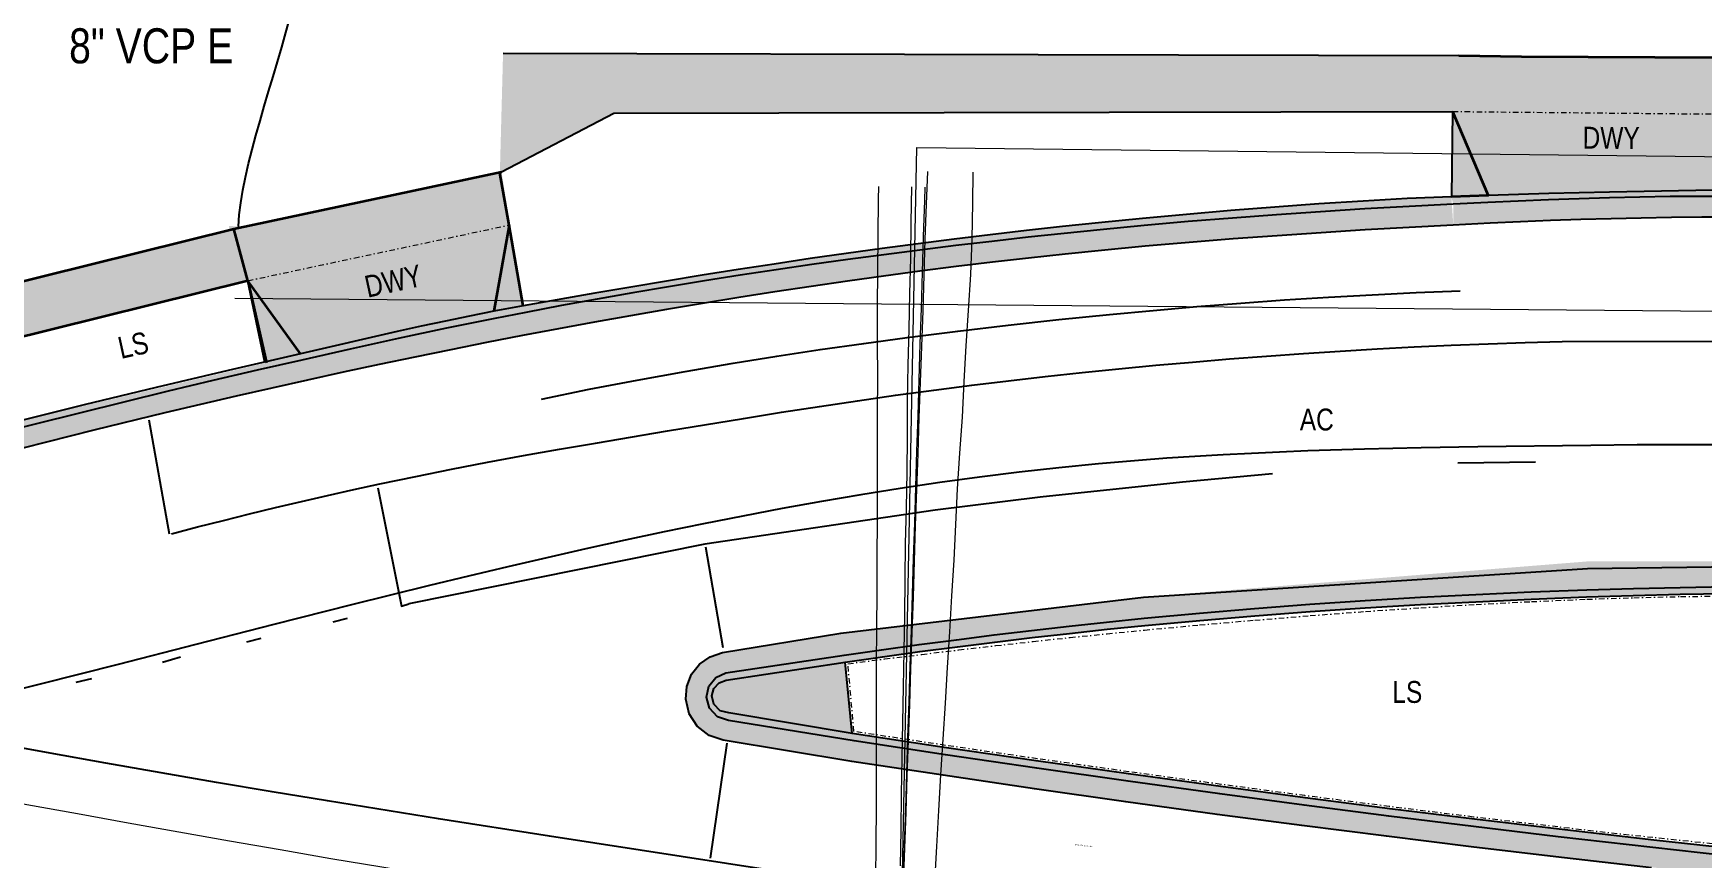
# Model space of a CAD drawing. Header units: feet. Extents: x 0 to 6437249, y 0 to 1884635.
# Drawn here: x 6435697.1 to 6435849.4, y 1883984.3 to 1884059.7 of the extents above; entities that cross this region are included whole.
import ezdxf
from ezdxf import colors
from ezdxf.entities.mleader import LeaderData, LeaderLine
from ezdxf.lldxf.tags import DXFTag
from ezdxf.math import Vec2, Vec3

# ---------------------------------------------------------------- set-up
doc = ezdxf.new("R2010")
doc.units = ezdxf.units.FT
doc.header["$MEASUREMENT"] = 0
doc.linetypes.add('DASHDOT', pattern=[1, 0.5, -0.25, 0, -0.25])
for name, color, linetype, lineweight in [('V-DETL-PATT-CONC-', 77, 'Continuous', 13), ('VF-ELEC-OVHD-LINE-', 10, 'OVERHEADELECTRIC', 15), ('VF-ELEC-OVHD-LINE-3D', 10, 'OVERHEADELECTRIC', 15), ('VF-GUY-WIRE-3D', 10, 'OVERHEADELECTRIC', 15), ('VF-GUY-WIRE-OVHD-LINE-3D', 2, 'OVERHEADELECTRIC', 15), ('VF-ROAD-CRWN-LINE-', 21, 'Continuous', 25), ('VF-ROAD-DRIV-LINE-', 52, 'Continuous', 35), ('VF-ROAD-STRP-WHIT-LINE-', 171, 'Continuous', 25), ('VF-SSWR-GEOP-LINE-QLB-', 90, 'SEWER', 15), ('VF-SSWR-TEXT-', 91, 'Continuous', 25), ('VF-STRM-GEOP-LINE-QLB-', 210, 'STORMDRAIN', 15), ('VF-TOPO-BRKL-LINE-', 31, 'DASHDOT', 13), ('VF-TOPO-CONC-EDGE-LINE-', 81, 'Continuous', 25), ('VF-TOPO-CONC-GTFL-LINE-', 81, 'Continuous', 25), ('VF-TOPO-CONC-LIPG-LINE-', 81, 'Continuous', 25), ('VF-TOPO-CONC-SWLK-LINE-', 81, 'Continuous', 25), ('VF-TOPO-CONC-TBCB-LINE-', 81, 'Continuous', 25), ('VF-TOPO-CONC-TBWK-LINE-', 82, 'Continuous', 35), ('VF-TOPO-TEXT-', 1, 'Continuous', 25)]:
    doc.layers.add(name, color=color, linetype=linetype, lineweight=lineweight)
doc.styles.add('NCS1-Anno', font='arial.ttf', dxfattribs={"width": 0.8, "height": 0.1})
doc.styles.get("Standard").update_dxf_attribs({"font": 'arial.ttf'})
tags = doc.linetypes.add('OVERHEADELECTRIC', pattern='A,1,-0.03,["OE",Standard,S=0.08,R=0,X=0,Y=-0.04],-0.16,1', length=2.19).pattern_tags.tags
tags[6] = DXFTag(74, 10)
tags = doc.linetypes.add('SEWER', pattern='A,1,-0.03,["SS",Standard,S=0.08,R=0,X=0,Y=-0.04],-0.16,1', length=2.19).pattern_tags.tags
tags[6] = DXFTag(74, 10)
tags = doc.linetypes.add('STORMDRAIN', pattern='A,1,-0.03,["SD",Standard,S=0.08,R=0,X=0,Y=-0.04],-0.16,1', length=2.19).pattern_tags.tags
tags[6] = DXFTag(74, 10)
pattern_1 = [(50, (0, 0), (3.586300913, -0.3137606749), [0.375, -4.125]), (355, (0, 0), (-0.693756668, 3.7609606685), [0.3, -3.3]), (100.45144446, (0.299, -0.026), (2.8925442336, 3.4471999548), [0.31870096, -3.50571056]), (46.1842, (0, 1), (5.3362066534, -0.827596404), [0.5625, -6.1875]), (96.63563549, (0.4447, 0.931), (4.6733097284, 4.870593004), [0.47805171, -5.2585688]), (351.18416399, (0, 1), (4.6733097253, 4.8705930013), [0.45, -4.950000005]), (21, (0.5, 0.75), (2.9845352606, -2.0130944533), [0.375, -4.125]), (326, (0.5, 0.75), (1.2165766596, 3.6257502252), [0.3, -3.3]), (71.45144474, (0.7487, 0.5822), (4.2011118836, 1.612655764), [0.31870095, -3.50571056]), (37.5, (0, 0), (0.06079927659, 1.66446926916), [0, -3.26, 0, -3.35, 0, -3.3125]), (7.5, (0, 0), (1.3153476872, 1.9720585594), [0, -1.91, 0, -3.185, 0, -1.2625]), (327.5, (-1.115, 0), (2.66911218086, -0.11277435867), [0, -1.25, 0, -3.9, 0, -5.175]), (317.5, (-1.615, 0), (2.9159308467, 0.5005249117), [0, -1.625, 0, -2.59, 0, -3.675])]

# ---------------------------------------------------------------- blocks, each defined once
blk = doc.blocks.new('109-110-Chandler-Ethel TBW line')
at = {"layer": 'VF-TOPO-CONC-TBWK-LINE-'}
blk.add_line((6435693.14, 1884036.32), (6435715.34, 1884041.85), dxfattribs=at)
blk.add_lwpolyline([(6435716.64, 1884037.11), (6435715.34, 1884041.85), (6435739.79, 1884047.04)], dxfattribs=at)

msp = doc.modelspace()

# ---------------------------------------------------------------- hatches: boundary and pattern name
at = {"layer": 'V-DETL-PATT-CONC-'}
h = msp.add_hatch(dxfattribs=at)
h.set_pattern_fill('AR-CONC', color=256, scale=0.5)
h.set_pattern_definition(pattern_1)
edge = h.paths.add_edge_path()
edge.add_line((6436023.47, 1884042.73), (6436023.55, 1884044.73))
edge.add_line((6436023.55, 1884044.73), (6436023.59, 1884045.38))
edge.add_line((6436023.59, 1884045.38), (6435975.93, 1884045.17))
edge.add_line((6435975.93, 1884045.17), (6435975.3, 1884045.37))
edge.add_line((6435975.3, 1884045.37), (6435974.78, 1884045.8))
edge.add_line((6435974.78, 1884045.8), (6435974.47, 1884046.4))
edge.add_line((6435974.47, 1884046.4), (6435974.41, 1884047.08))
edge.add_line((6435974.41, 1884047.08), (6435974.41, 1884048.51))
edge.add_line((6435974.41, 1884048.51), (6435974.72, 1884052.37))
edge.add_line((6435974.72, 1884052.37), (6436019.46, 1884052.37))
edge.add_line((6436019.46, 1884052.37), (6436019.3, 1884057.26))
edge.add_line((6436019.3, 1884057.26), (6435883.99, 1884057.55))
edge.add_line((6435883.99, 1884057.55), (6435788.78, 1884057.73))
edge.add_line((6435788.78, 1884057.73), (6435739.93, 1884057.85))
edge.add_line((6435739.93, 1884057.85), (6435739.64, 1884046.96))
edge.add_line((6435739.64, 1884046.96), (6435750.03, 1884052.42))
edge.add_line((6435750.03, 1884052.42), (6435826.61, 1884052.42))
edge.add_line((6435826.61, 1884052.42), (6435855.49, 1884052.28))
edge.add_line((6435855.49, 1884052.28), (6435957.6, 1884052.28))
edge.add_line((6435957.6, 1884052.28), (6435957.63, 1884045.32))
edge.add_line((6435957.63, 1884045.32), (6435957.63, 1884044.76))
edge.add_line((6435957.63, 1884044.76), (6435957.6, 1884042.76))
edge.add_line((6435957.6, 1884042.76), (6436023.48, 1884042.76))
h = msp.add_hatch(dxfattribs=at)
h.set_pattern_fill('AR-CONC', color=256, scale=0.5)
h.set_pattern_definition(pattern_1)
edge = h.paths.add_edge_path()
edge.add_line((6435957.6, 1884042.76), (6435912.31, 1884042.76))
edge.add_line((6435912.31, 1884042.76), (6435855.28, 1884042.91))
edge.add_line((6435855.28, 1884042.91), (6435849.56, 1884042.91))
edge.add_line((6435849.56, 1884042.91), (6435841.08, 1884042.77))
edge.add_line((6435841.08, 1884042.77), (6435832.8, 1884042.48))
edge.add_line((6435832.8, 1884042.48), (6435826.67, 1884042.19))
edge.add_line((6435826.67, 1884042.19), (6435826.66, 1884044.1))
edge.add_line((6435826.66, 1884044.1), (6435826.5, 1884044.78))
edge.add_line((6435826.5, 1884044.78), (6435826.61, 1884052.42))
edge.add_line((6435826.61, 1884052.42), (6435840.87, 1884052.42))
edge.add_line((6435840.87, 1884052.42), (6435855.49, 1884052.28))
edge.add_line((6435855.49, 1884052.28), (6435855.31, 1884045.47))
edge.add_line((6435855.31, 1884045.47), (6435871.71, 1884045.47))
edge.add_line((6435871.71, 1884045.47), (6435890.43, 1884045.47))
edge.add_line((6435890.43, 1884045.47), (6435909.14, 1884045.44))
edge.add_line((6435909.14, 1884045.44), (6435929.81, 1884045.38))
edge.add_line((6435929.81, 1884045.38), (6435957.63, 1884045.32))
edge.add_line((6435957.63, 1884045.32), (6435957.63, 1884042.76))
h = msp.add_hatch(dxfattribs=at)
h.set_pattern_fill('AR-CONC', color=256, scale=0.5)
h.set_pattern_definition(pattern_1)
h.paths.add_polyline_path([(6435826.67, 1884042.19), (6435822.65, 1884041.97), (6435814.61, 1884041.49), (6435802.57, 1884040.6), (6435794.55, 1884039.87), (6435791.23, 1884039.53), (6435777.97, 1884037.97), (6435768.05, 1884036.59), (6435754.86, 1884034.48), (6435744.99, 1884032.71), (6435728.61, 1884029.44), (6435712.3, 1884025.8), (6435689.62, 1884020.15), (6435671.8, 1884015.44), (6435668.87, 1884014.78), (6435665.9, 1884014.32), (6435664.41, 1884014.2), (6435660.76, 1884014.19), (6435658.34, 1884014.36), (6435654.73, 1884014.89), (6435625.82, 1884021.61), (6435626.39, 1884023.92), (6435628.44, 1884032.29), (6435629.1, 1884035.32), (6435651.27, 1884030.31), (6435654.36, 1884029.58), (6435658.31, 1884029.07), (6435662.29, 1884028.99), (6435664.43, 1884029.15), (6435667.19, 1884029.62), (6435670.47, 1884030.44), (6435693.14, 1884036.32), (6435715.34, 1884041.85), (6435716.64, 1884037.11), (6435694.34, 1884031.55), (6435693.15, 1884031.22), (6435695.12, 1884024.13), (6435718.34, 1884029.62), (6435716.64, 1884037.11), (6435715.34, 1884041.85), (6435739.79, 1884047.04), (6435741.77, 1884034.8), (6435751.58, 1884036.52), (6435758.12, 1884037.61), (6435764.68, 1884038.63), (6435774.53, 1884040.04), (6435781.11, 1884040.9), (6435787.7, 1884041.69), (6435794.3, 1884042.39), (6435802.33, 1884043.16), (6435810.38, 1884043.83), (6435814.41, 1884044.12), (6435822.47, 1884044.6), (6435826.5, 1884044.78)])
h = msp.add_hatch(dxfattribs=at)
h.set_pattern_fill('AR-CONC', color=256, scale=0.5)
h.set_pattern_definition(pattern_1)
h.paths.add_polyline_path([(6436027.12, 1884009.64), (6435990.02, 1884010.59), (6435946.71, 1884011.23), (6435908.76, 1884011.47), (6435838.91, 1884011.47), (6435798.38, 1884008.22), (6435770.77, 1884004.91), (6435759.95, 1884003.14), (6435758.83, 1884002.76), (6435757.87, 1884002.09), (6435757.14, 1884001.16), (6435756.71, 1884000.06), (6435756.61, 1883998.89), (6435756.93, 1883997.56), (6435757.66, 1883996.42), (6435758.73, 1883995.58), (6435760.03, 1883995.14), (6435780.1, 1883991.94), (6435796.78, 1883989.52), (6435805.13, 1883988.37), (6435828.3, 1883985.42), (6435853.51, 1883982.54), (6435871, 1883980.74), (6435895.68, 1883978.46), (6435903.91, 1883977.77), (6435924.61, 1883976.28), (6435936.62, 1883975.05), (6435948.68, 1883974.26), (6435960.75, 1883973.9), (6435970.62, 1883973.93), (6435971.18, 1883976.92), (6435960.97, 1883976.52), (6435904.23, 1883980.27), (6435887.6, 1883981.7), (6435870.98, 1883983.27), (6435853.65, 1883985.06), (6435836.33, 1883987.01), (6435828.6, 1883987.93), (6435820.87, 1883988.89), (6435813.15, 1883989.88), (6435797.02, 1883992.06), (6435788.61, 1883993.26), (6435780.2, 1883994.49), (6435771.8, 1883995.77), (6435771.17, 1884002.28), (6435781.4, 1884003.68), (6435791.65, 1884004.9), (6435803.53, 1884006.09), (6435818.64, 1884007.23), (6435833.78, 1884008.03), (6435843.1, 1884008.37), (6435855.91, 1884008.61), (6435881.92, 1884008.82), (6435908.66, 1884008.9), (6435940.39, 1884008.74), (6435950.97, 1884008.63), (6435989.76, 1884008.06), (6436026.92, 1884006.98), (6436027.01, 1884007.6)])

# ---------------------------------------------------------------- linework, layer by layer
at = {"layer": 'VF-ELEC-OVHD-LINE-', "ltscale": 0.6, "flags": 128}
for points in [[(6435775.45, 1883935.18), (6435777.71, 1884049.26)], [(6435777.7, 1884049.26), (6436030.65, 1884046.39)], [(6435774.99, 1883935.71), (6435774.99, 1883936.24), (6435775.02, 1883939.49), (6435775.1, 1883942.68), (6435775.23, 1883945.96), (6435775.37, 1883949.23), (6435775.52, 1883952.51), (6435775.62, 1883955.79), (6435775.71, 1883959.07), (6435775.82, 1883962.34), (6435775.96, 1883965.62), (6435776.08, 1883968.9), (6435776.18, 1883972.18), (6435776.29, 1883975.46), (6435776.39, 1883978.74), (6435776.49, 1883982.02), (6435776.61, 1883985.29), (6435776.72, 1883988.57), (6435776.82, 1883991.85), (6435776.95, 1883995.12), (6435777.05, 1883998.4), (6435777.16, 1884001.67), (6435777.28, 1884004.95), (6435777.39, 1884008.22), (6435777.49, 1884011.49), (6435777.58, 1884014.76), (6435777.7, 1884018.03), (6435777.81, 1884021.3), (6435777.91, 1884024.57), (6435778.05, 1884027.83), (6435778.17, 1884031.09), (6435778.27, 1884034.36), (6435778.36, 1884037.61), (6435778.46, 1884040.87), (6435778.59, 1884044.1), (6435778.7, 1884047.08)]]:
    msp.add_lwpolyline(points, dxfattribs=at)
at = {"layer": 'VF-ELEC-OVHD-LINE-3D'}
for points in [[(6435779.33, 1883982.18, 706.34), (6435779.52, 1883985.45, 706.53), (6435779.72, 1883988.72, 706.73), (6435779.9, 1883991.99, 706.93), (6435780.12, 1883995.25, 707.14), (6435780.31, 1883998.52, 707.35), (6435780.5, 1884001.79, 707.57), (6435780.72, 1884005.05, 707.82), (6435780.91, 1884008.32, 708.08), (6435781.1, 1884011.58, 708.36), (6435781.26, 1884014.85, 708.63), (6435781.42, 1884018.11, 708.92), (6435781.62, 1884021.37, 709.22), (6435781.86, 1884024.63, 709.54), (6435782.03, 1884027.89, 709.85), (6435782.2, 1884031.15, 710.19), (6435782.43, 1884034.4, 710.53), (6435782.62, 1884037.66, 710.88), (6435782.75, 1884040.93, 711.17), (6435782.8, 1884044.18, 711.59), (6435782.85, 1884047.01, 711.97)], [(6435773.97, 1883982.45, 705.95), (6435773.98, 1883985.73, 706.12), (6435774.01, 1883989, 706.3), (6435774.03, 1883992.28, 706.48), (6435774.01, 1883995.55, 706.68), (6435774.01, 1883998.83, 706.89), (6435774.03, 1884002.1, 707.12), (6435774.04, 1884005.37, 707.34), (6435774.07, 1884008.64, 707.6), (6435774.07, 1884011.91, 707.9), (6435774.11, 1884015.18, 708.16), (6435774.1, 1884018.44, 708.51), (6435774.1, 1884021.71, 708.82), (6435774.12, 1884024.97, 709.17), (6435774.13, 1884028.24, 709.49), (6435774.12, 1884031.5, 709.86), (6435774.11, 1884034.76, 710.24), (6435774.13, 1884038.01, 710.63), (6435774.16, 1884041.27, 711.04), (6435774.2, 1884044.51, 711.55), (6435774.22, 1884045.71, 711.74)], [(6435776.2, 1883983.66, 705.75), (6435776.26, 1883986.93, 705.94), (6435776.3, 1883990.21, 706.11), (6435776.37, 1883993.49, 706.29), (6435776.41, 1883996.76, 706.52), (6435776.48, 1884000.03, 706.73), (6435776.55, 1884003.3, 707.02), (6435776.6, 1884006.56, 707.33), (6435776.65, 1884009.83, 707.61), (6435776.67, 1884013.1, 707.91), (6435776.76, 1884016.37, 708.2), (6435776.81, 1884019.63, 708.53), (6435776.85, 1884022.89, 708.87), (6435776.86, 1884026.15, 709.23), (6435776.92, 1884029.41, 709.6), (6435777, 1884032.67, 709.99), (6435777.07, 1884035.93, 710.4), (6435777.14, 1884039.18, 710.79), (6435777.18, 1884042.43, 711.28), (6435777.24, 1884045.67, 711.73)]]:
    msp.add_polyline3d(points, dxfattribs=at)
at = {"layer": 'VF-GUY-WIRE-3D'}
msp.add_polyline3d([(6435776.49, 1883982.02, 709.12), (6435776.61, 1883985.29, 709.21), (6435776.72, 1883988.57, 709.31), (6435776.82, 1883991.85, 709.42), (6435776.95, 1883995.12, 709.53), (6435777.05, 1883998.4, 709.68), (6435777.16, 1884001.67, 709.87), (6435777.28, 1884004.95, 710.04), (6435777.39, 1884008.22, 710.25), (6435777.49, 1884011.49, 710.48), (6435777.58, 1884014.76, 710.7), (6435777.7, 1884018.03, 710.96), (6435777.81, 1884021.3, 711.23), (6435777.91, 1884024.57, 711.51), (6435778.05, 1884027.83, 711.81), (6435778.17, 1884031.09, 712.13), (6435778.27, 1884034.36, 712.47), (6435778.36, 1884037.61, 712.85), (6435778.46, 1884040.87, 713.21), (6435778.59, 1884044.1, 713.77), (6435778.7, 1884047.08, 714.28)], dxfattribs=at)
at = {"layer": 'VF-GUY-WIRE-OVHD-LINE-3D'}
msp.add_polyline3d([(6435776.48, 1883982.34, 699.4), (6435776.59, 1883985.6, 699.08), (6435776.7, 1883988.87, 698.79), (6435776.8, 1883992.13, 698.49), (6435776.89, 1883995.4, 698.19), (6435777, 1883998.67, 697.89), (6435777.1, 1884001.93, 697.6), (6435777.2, 1884005.2, 697.33), (6435777.3, 1884008.47, 697.04), (6435777.4, 1884011.73, 696.74), (6435777.52, 1884015, 696.45), (6435777.62, 1884018.27, 696.17), (6435777.71, 1884021.53, 695.89), (6435777.81, 1884024.8, 695.62), (6435777.92, 1884028.07, 695.34), (6435778.02, 1884031.34, 695.08), (6435778.12, 1884034.61, 694.83), (6435778.23, 1884037.88, 694.59), (6435778.32, 1884041.15, 694.33), (6435778.42, 1884044.42, 694.22), (6435778.45, 1884045.64, 694.18)], dxfattribs=at)
at = {"layer": 'VF-ROAD-CRWN-LINE-'}
for points in [[(6435851.96, 1884022.12), (6435847.71, 1884022.13), (6435843.47, 1884022.11), (6435839.23, 1884022.07), (6435828.9, 1884021.93), (6435823.73, 1884021.84), (6435818.57, 1884021.72), (6435813.4, 1884021.56), (6435810.82, 1884021.46), (6435808.24, 1884021.34), (6435805.67, 1884021.21), (6435803.09, 1884021.06), (6435800.51, 1884020.89), (6435797.94, 1884020.7), (6435794.3, 1884020.39), (6435790.66, 1884020.03), (6435787.04, 1884019.62), (6435783.42, 1884019.17), (6435779.8, 1884018.67), (6435776.19, 1884018.13), (6435772.59, 1884017.55), (6435768.99, 1884016.94), (6435765.4, 1884016.29), (6435761.81, 1884015.61), (6435758.23, 1884014.9), (6435754.64, 1884014.16), (6435751.07, 1884013.4), (6435747.49, 1884012.61), (6435743.92, 1884011.8), (6435740.36, 1884010.97), (6435736.79, 1884010.12), (6435733.23, 1884009.26), (6435726.11, 1884007.5), (6435719, 1884005.7), (6435711.9, 1884003.88), (6435704.79, 1884002.07), (6435697.69, 1884000.27), (6435690.58, 1883998.51)], [(6435852.31, 1883971.66), (6435843.47, 1883972.6), (6435839.05, 1883973.09), (6435834.64, 1883973.6), (6435826.91, 1883974.52), (6435819.18, 1883975.47), (6435811.46, 1883976.46), (6435803.74, 1883977.49), (6435798.82, 1883978.16), (6435793.91, 1883978.85), (6435789, 1883979.56), (6435784.09, 1883980.28), (6435774.28, 1883981.75), (6435764.48, 1883983.25), (6435744.18, 1883986.38), (6435734.04, 1883987.97), (6435723.9, 1883989.61), (6435718.84, 1883990.44), (6435713.77, 1883991.29), (6435708.71, 1883992.16), (6435703.66, 1883993.05), (6435698.6, 1883993.95), (6435693.56, 1883994.88)]]:
    msp.add_lwpolyline(points, dxfattribs=at)
at = {"layer": 'VF-ROAD-DRIV-LINE-'}
for p, q in [((6435829.86, 1884044.9), (6435826.5, 1884044.78)), ((6435721.43, 1884030.44), (6435716.64, 1884037.11)), ((6435716.64, 1884037.11), (6435718.34, 1884029.62)), ((6435721.43, 1884030.44), (6435716.64, 1884037.11)), ((6435716.64, 1884037.11), (6435718.17, 1884029.69)), ((6435721.43, 1884030.44), (6435716.64, 1884037.11)), ((6435716.64, 1884037.11), (6435718.17, 1884029.69))]:
    msp.add_line(p, q, dxfattribs=at)
for points in [[(6435826.61, 1884052.56), (6435829.86, 1884044.9), (6435826.5, 1884044.78)], [(6435740.49, 1884042.19), (6435739.64, 1884046.96)], [(6435741.77, 1884034.8), (6435740.49, 1884042.19), (6435739.1, 1884034.31)]]:
    msp.add_lwpolyline(points, dxfattribs=at)
at = {"layer": 'VF-ROAD-STRP-WHIT-LINE-'}
for p, q in [((6435707.59, 1884024.4), (6435709.45, 1884014)), ((6435834.18, 1884020.55), (6435827.08, 1884020.45)), ((6435758.42, 1884012.81), (6435759.98, 1884003.62)), ((6435724.41, 1884005.96), (6435725.72, 1884006.3)), ((6435716.55, 1884004.13), (6435717.86, 1884004.45)), ((6435708.85, 1884002.26), (6435710.49, 1884002.76)), ((6435700.95, 1884000.44), (6435702.38, 1884000.79)), ((6435760.35, 1883994.88), (6435758.85, 1883984.38))]:
    msp.add_line(p, q, dxfattribs=at)
for points in [[(6435743.43, 1884026.3), (6435747.8, 1884027.19), (6435752.17, 1884028.03), (6435756.55, 1884028.83), (6435760.94, 1884029.58), (6435764.91, 1884030.21), (6435768.88, 1884030.81), (6435772.85, 1884031.37), (6435776.83, 1884031.91), (6435781.44, 1884032.49), (6435786.05, 1884033.05), (6435790.67, 1884033.56), (6435795.29, 1884034.03), (6435799.28, 1884034.4), (6435803.27, 1884034.75), (6435807.27, 1884035.06), (6435811.27, 1884035.35), (6435815.28, 1884035.6), (6435819.28, 1884035.83), (6435823.29, 1884036.02), (6435827.3, 1884036.19)], [(6435709.67, 1884014), (6435712.04, 1884014.62), (6435714.41, 1884015.22), (6435716.78, 1884015.81), (6435719.16, 1884016.38), (6435721.54, 1884016.95), (6435723.92, 1884017.5), (6435726.31, 1884018.03), (6435728.69, 1884018.56), (6435731.96, 1884019.24), (6435735.23, 1884019.9), (6435738.51, 1884020.52), (6435741.79, 1884021.13), (6435745.07, 1884021.71), (6435748.36, 1884022.28), (6435754.94, 1884023.39), (6435761.87, 1884024.53), (6435765.34, 1884025.09), (6435768.81, 1884025.63), (6435772.28, 1884026.14), (6435775.76, 1884026.64), (6435779.24, 1884027.12), (6435782.73, 1884027.56), (6435786.08, 1884027.97), (6435789.43, 1884028.35), (6435792.79, 1884028.72), (6435796.15, 1884029.06), (6435799.52, 1884029.38), (6435802.88, 1884029.68), (6435806.25, 1884029.96), (6435809.62, 1884030.22), (6435812.99, 1884030.46), (6435816.36, 1884030.68), (6435819.73, 1884030.88), (6435823.11, 1884031.06), (6435826.48, 1884031.21), (6435829.85, 1884031.35), (6435833.23, 1884031.46), (6435836.61, 1884031.55), (6435983.32, 1884031.79)], [(6435810.17, 1884019.48), (6435801.94, 1884018.72), (6435788.96, 1884017.34), (6435779.37, 1884016.14), (6435758.36, 1884013.04), (6435731.33, 1884007.61)], [(6435728.51, 1884018.19), (6435730.67, 1884007.38), (6435731.33, 1884007.61)]]:
    msp.add_lwpolyline(points, dxfattribs=at)
at = {"layer": 'VF-SSWR-GEOP-LINE-QLB-', "ltscale": 0.6, "elevation": 670.11, "flags": 128}
msp.add_lwpolyline([(6436080.13, 1884032.3), (6435715.44, 1884035.48)], dxfattribs=at)
at = {"layer": 'VF-STRM-GEOP-LINE-QLB-', "ltscale": 0.6, "elevation": 671.78, "flags": 128}
msp.add_lwpolyline([(6435948.21, 1883957.66, -0.033919), (6435650.29, 1883998.26)], format="xyb", dxfattribs=at)
at = {"layer": 'VF-TOPO-BRKL-LINE-'}
for p, q in [((6435826.61, 1884052.56), (6435826.5, 1884044.78)), ((6435716.64, 1884037.11), (6435740.49, 1884042.19))]:
    msp.add_line(p, q, dxfattribs=at)
for points in [[(6435739.64, 1884046.96), (6435739.79, 1884047.04), (6435750.03, 1884052.42), (6435795.27, 1884052.49), (6435826.61, 1884052.56), (6435855.49, 1884052.28)], [(6435853.6, 1883985.33), (6435844.9, 1883986.25), (6435840.55, 1883986.72), (6435836.21, 1883987.22), (6435828.51, 1883988.13), (6435820.82, 1883989.09), (6435813.13, 1883990.08), (6435805.45, 1883991.11), (6435797.07, 1883992.26), (6435788.69, 1883993.45), (6435780.32, 1883994.67), (6435771.96, 1883995.94), (6435771.41, 1884002.13), (6435774.78, 1884002.56), (6435778.16, 1884002.98), (6435781.54, 1884003.39), (6435784.92, 1884003.78), (6435788.31, 1884004.16), (6435791.69, 1884004.52), (6435795.08, 1884004.87), (6435798.47, 1884005.2), (6435803.51, 1884005.67), (6435808.55, 1884006.11), (6435813.6, 1884006.52), (6435818.65, 1884006.9), (6435823.7, 1884007.24), (6435828.76, 1884007.54), (6435833.81, 1884007.8), (6435838.87, 1884008.02), (6435843.14, 1884008.16), (6435847.41, 1884008.26), (6435851.68, 1884008.32)]]:
    msp.add_lwpolyline(points, dxfattribs=at)
at = {"layer": 'VF-TOPO-CONC-EDGE-LINE-'}
for p, q in [((6435826.61, 1884052.56), (6435826.5, 1884044.78)), ((6435771.8, 1883995.77), (6435771.17, 1884002.28))]:
    msp.add_line(p, q, dxfattribs=at)
msp.add_lwpolyline([(6435739.64, 1884046.96), (6435739.79, 1884047.04), (6435750.03, 1884052.42), (6435795.27, 1884052.49), (6435826.61, 1884052.56)], dxfattribs=at)
at = {"layer": 'VF-TOPO-CONC-GTFL-LINE-'}
for points in [[(6435852.02, 1884044.79), (6435849.25, 1884044.81), (6435846.47, 1884044.79), (6435843.7, 1884044.75), (6435840.92, 1884044.68), (6435838.15, 1884044.59), (6435835.37, 1884044.49), (6435829.83, 1884044.25), (6435826.66, 1884044.1), (6435822.63, 1884043.89), (6435818.59, 1884043.66), (6435814.56, 1884043.41), (6435810.53, 1884043.13), (6435806.51, 1884042.83), (6435802.48, 1884042.5), (6435798.46, 1884042.15), (6435794.44, 1884041.76), (6435791.14, 1884041.42), (6435787.85, 1884041.07), (6435784.56, 1884040.7), (6435781.27, 1884040.31), (6435777.98, 1884039.91), (6435774.7, 1884039.48), (6435771.41, 1884039.04), (6435768.13, 1884038.58), (6435764.86, 1884038.1), (6435761.58, 1884037.6), (6435758.31, 1884037.09), (6435755.04, 1884036.55), (6435751.78, 1884036), (6435748.51, 1884035.42), (6435745.26, 1884034.83), (6435742, 1884034.21), (6435739.18, 1884033.66), (6435734.77, 1884032.76), (6435730.36, 1884031.82), (6435725.96, 1884030.85), (6435721.56, 1884029.86), (6435717.49, 1884028.93), (6435713.43, 1884027.98), (6435709.37, 1884027.01), (6435705.31, 1884026.02), (6435697.21, 1884024.01), (6435689.11, 1884021.97)], [(6435853.54, 1883984.38), (6435844.89, 1883985.33), (6435836.25, 1883986.32), (6435828.52, 1883987.25), (6435820.79, 1883988.21), (6435813.07, 1883989.21), (6435805.35, 1883990.24), (6435797, 1883991.39), (6435788.65, 1883992.58), (6435780.31, 1883993.82), (6435771.98, 1883995.09), (6435760.5, 1883996.95), (6435759.5, 1883997.29), (6435758.78, 1883998.06), (6435758.49, 1883999.07), (6435758.7, 1884000.07), (6435759.34, 1884000.87), (6435760.28, 1884001.3), (6435771.08, 1884002.91), (6435774.49, 1884003.4), (6435777.91, 1884003.87), (6435781.32, 1884004.32), (6435784.75, 1884004.76), (6435788.17, 1884005.17), (6435791.6, 1884005.56), (6435795.03, 1884005.93), (6435798.46, 1884006.28), (6435803.49, 1884006.75), (6435808.54, 1884007.18), (6435813.58, 1884007.56), (6435818.63, 1884007.9), (6435823.68, 1884008.2), (6435828.74, 1884008.46), (6435833.79, 1884008.68), (6435838.85, 1884008.88), (6435843.12, 1884009.01), (6435847.39, 1884009.1), (6435851.66, 1884009.17)]]:
    msp.add_lwpolyline(points, dxfattribs=at)
at = {"layer": 'VF-TOPO-CONC-LIPG-LINE-'}
for points in [[(6435852.11, 1884042.92), (6435849.35, 1884042.91), (6435846.59, 1884042.88), (6435843.83, 1884042.83), (6435841.08, 1884042.77), (6435838.32, 1884042.69), (6435835.56, 1884042.59), (6435832.8, 1884042.48), (6435830.05, 1884042.36), (6435826.67, 1884042.19), (6435822.65, 1884041.97), (6435818.63, 1884041.74), (6435814.61, 1884041.49), (6435810.59, 1884041.22), (6435806.58, 1884040.92), (6435802.57, 1884040.6), (6435798.55, 1884040.25), (6435794.55, 1884039.87), (6435791.23, 1884039.53), (6435787.91, 1884039.17), (6435784.6, 1884038.79), (6435781.28, 1884038.39), (6435777.97, 1884037.97), (6435774.66, 1884037.53), (6435771.36, 1884037.07), (6435768.05, 1884036.59), (6435764.75, 1884036.09), (6435761.45, 1884035.57), (6435758.15, 1884035.03), (6435754.86, 1884034.48), (6435751.57, 1884033.91), (6435748.28, 1884033.32), (6435744.99, 1884032.71), (6435741.71, 1884032.09), (6435738.43, 1884031.45), (6435735.15, 1884030.8), (6435731.88, 1884030.13), (6435728.61, 1884029.44), (6435725.34, 1884028.74), (6435722.08, 1884028.03), (6435718.81, 1884027.3), (6435715.56, 1884026.55), (6435712.3, 1884025.8), (6435709.05, 1884025.03), (6435702.56, 1884023.45), (6435696.08, 1884021.82)], [(6435844.77, 1883983.5), (6435836.03, 1883984.5), (6435828.3, 1883985.42), (6435820.57, 1883986.37), (6435812.85, 1883987.35), (6435805.13, 1883988.37), (6435796.78, 1883989.52), (6435788.43, 1883990.7), (6435780.1, 1883991.94), (6435771.77, 1883993.21), (6435760.03, 1883995.14), (6435758.73, 1883995.58), (6435757.66, 1883996.42), (6435756.93, 1883997.56), (6435756.61, 1883998.89), (6435756.71, 1884000.06), (6435757.14, 1884001.16), (6435757.87, 1884002.09), (6435758.83, 1884002.76), (6435759.95, 1884003.14), (6435770.77, 1884004.91), (6435798.38, 1884008.22), (6435838.91, 1884010.82), (6435872.89, 1884011.27)]]:
    msp.add_lwpolyline(points, dxfattribs=at)
at = {"layer": 'VF-TOPO-CONC-SWLK-LINE-'}
msp.add_lwpolyline([(6435827.17, 1884057.63), (6435788.78, 1884057.73), (6435739.93, 1884057.85)], dxfattribs=at)
at = {"layer": 'VF-TOPO-CONC-TBCB-LINE-'}
for points in [[(6435851.99, 1884045.41), (6435840.92, 1884045.2), (6435835.39, 1884045.07), (6435829.86, 1884044.9), (6435826.5, 1884044.78), (6435822.47, 1884044.6), (6435818.44, 1884044.38), (6435814.41, 1884044.12), (6435810.38, 1884043.83), (6435806.36, 1884043.51), (6435802.33, 1884043.16), (6435798.31, 1884042.79), (6435794.3, 1884042.39), (6435791, 1884042.05), (6435787.7, 1884041.69), (6435784.41, 1884041.3), (6435781.11, 1884040.9), (6435777.82, 1884040.48), (6435774.53, 1884040.04), (6435771.25, 1884039.59), (6435767.96, 1884039.12), (6435764.68, 1884038.63), (6435761.4, 1884038.12), (6435758.12, 1884037.61), (6435754.85, 1884037.07), (6435751.58, 1884036.52), (6435748.31, 1884035.96), (6435741.77, 1884034.8), (6435739.1, 1884034.31), (6435736.88, 1884033.88), (6435734.67, 1884033.42), (6435732.46, 1884032.95), (6435730.25, 1884032.46), (6435721.43, 1884030.44), (6435714.84, 1884028.92), (6435708.26, 1884027.36), (6435701.69, 1884025.76), (6435695.12, 1884024.13)], [(6435853.65, 1883985.06), (6435844.99, 1883986.01), (6435836.33, 1883987.01), (6435828.6, 1883987.93), (6435820.87, 1883988.89), (6435813.15, 1883989.88), (6435805.44, 1883990.91), (6435797.02, 1883992.06), (6435788.61, 1883993.26), (6435780.2, 1883994.49), (6435771.8, 1883995.77), (6435760.53, 1883997.64), (6435759.74, 1883997.84), (6435759.18, 1883998.42), (6435758.99, 1883999.21), (6435759.18, 1883999.88), (6435759.65, 1884000.39), (6435760.31, 1884000.64), (6435771.17, 1884002.28), (6435774.57, 1884002.77), (6435777.98, 1884003.23), (6435781.4, 1884003.68), (6435784.81, 1884004.11), (6435788.23, 1884004.51), (6435791.65, 1884004.9), (6435795.07, 1884005.27), (6435798.5, 1884005.62), (6435803.53, 1884006.09), (6435808.56, 1884006.51), (6435813.6, 1884006.89), (6435818.64, 1884007.23), (6435823.69, 1884007.53), (6435828.73, 1884007.79), (6435833.78, 1884008.03), (6435838.83, 1884008.23), (6435843.1, 1884008.37), (6435847.37, 1884008.48), (6435851.64, 1884008.55)]]:
    msp.add_lwpolyline(points, dxfattribs=at)
at = {"layer": 'VF-TOPO-CONC-TBWK-LINE-'}
msp.add_line((6435716.64, 1884037.11), (6435715.34, 1884041.85), dxfattribs=at)
for points in [[(6436019.3, 1884057.26), (6436006.95, 1884057.32), (6435975.28, 1884057.43), (6435956.89, 1884057.5), (6435937.2, 1884057.48), (6435917.06, 1884057.47), (6435898.4, 1884057.57), (6435883.99, 1884057.55), (6435851.16, 1884057.46), (6435832.9, 1884057.54), (6435827.17, 1884057.63)], [(6435716.64, 1884037.11), (6435694.34, 1884031.55)]]:
    msp.add_lwpolyline(points, dxfattribs=at)

# ---------------------------------------------------------------- block references
at = {"layer": 'VF-STRM-GEOP-LINE-QLB-'}
msp.add_blockref('109-110-Chandler-Ethel TBW line', (0, 0), dxfattribs=at)

# ---------------------------------------------------------------- texts
at = {"layer": 'VF-TOPO-TEXT-', "insert": (6435792.15, 1883985.66), "char_height": 0.1, "width": 27.5386, "attachment_point": 1, "rotation": 353.5696, "style": 'NCS1-Anno'}
msp.add_mtext('ORANGE BUSWAY LINE', dxfattribs=at)

# ---------------------------------------------------------------- leaders
at = {"layer": 'VF-SSWR-TEXT-'}
ml = msp.add_multileader_mtext('Standard', dxfattribs=at)
ml.set_content('SSMH\\PRIM: 670.21\'\\PIE: 663.01\'\\P8" VCP E   ', color=256, style='NCS1-Anno')
ml.set_leader_properties()
ml.build(insert=Vec2(0, 0))
ml.multileader.update_dxf_attribs({"leader_type": 2, "dogleg_length": 0.19, "arrow_head_size": 5.2, "scale": 40})
ctx = ml.context
ctx.base_point, ctx.scale, ctx.char_height, ctx.arrow_head_size, ctx.plane_origin = Vec3(6435693.59, 1884074.53), 40, 3.2, 5.2, Vec3(6435661.09, 1884103.32)
ctx.text_align_type = 2
notes = []
notes.append((ctx, [(1, (1, 1, 0), (6435720.15, 1884074.53), (-1, 0), 2.85, [(0, [(6435715.52, 1884036.87)], 0, [])])]))
ctx.mtext.insert, ctx.mtext.width, ctx.mtext.alignment, ctx.mtext.flow_direction = Vec3(6435715.3, 1884076.16), 30.4541, 3, 5
at = {"layer": 'VF-TOPO-TEXT-'}
ml = msp.add_multileader_mtext('Standard', dxfattribs=at)
ml.set_content('DWY', color=256, style='NCS1-Anno')
ml.set_leader_properties()
ml.build(insert=Vec2(0, 0))
ml.multileader.update_dxf_attribs({"leader_type": 2, "dogleg_length": 0.1, "arrow_head_size": 2, "scale": 20})
ctx = ml.context
ctx.base_point, ctx.scale, ctx.char_height, ctx.arrow_head_size, ctx.landing_gap_size, ctx.plane_origin, ctx.plane_x_axis, ctx.plane_y_axis = Vec3(6435837.67, 1884050.24), 20, 2, 2, 0.8, Vec3(6435732.16, 1883992.78), Vec3(0.999979, -0.006469), Vec3(0.006469, 0.999979)
notes.append((ctx, [(0, (0, 0, 0), (0, 0), (1, 0), 1, [])]))
ctx.mtext.insert, ctx.mtext.text_direction, ctx.mtext.rotation, ctx.mtext.flow_direction = Vec3(6435838.48, 1884051.17), Vec3(0.999979, -0.006469), 6.276716, 5
ml = msp.add_multileader_mtext('Standard', dxfattribs=at)
ml.set_content('DWY', color=256, style='NCS1-Anno')
ml.set_leader_properties()
ml.build(insert=Vec2(0, 0))
ml.multileader.update_dxf_attribs({"leader_type": 2, "dogleg_length": 0.1, "arrow_head_size": 2, "scale": 20})
ctx = ml.context
ctx.base_point, ctx.scale, ctx.char_height, ctx.arrow_head_size, ctx.landing_gap_size, ctx.plane_origin, ctx.plane_x_axis, ctx.plane_y_axis = Vec3(6435963.17, 1884049.44), 20, 2, 2, 0.8, Vec3(6435858.84, 1883992.59), Vec3(0.999979, -0.006469), Vec3(0.006469, 0.999979)
notes.append((ctx, [(0, (0, 0, 0), (0, 0), (1, 0), 1, [])]))
ctx.mtext.insert, ctx.mtext.text_direction, ctx.mtext.rotation, ctx.mtext.flow_direction = Vec3(6435963.98, 1884050.37), Vec3(0.999979, -0.006469), 6.276716, 5
ml = msp.add_multileader_mtext('Standard', dxfattribs=at)
ml.set_content('DWY', color=256, style='NCS1-Anno')
ml.set_leader_properties()
ml.build(insert=Vec2(0, 0))
ml.multileader.update_dxf_attribs({"leader_type": 2, "dogleg_length": 0.1, "arrow_head_size": 2, "scale": 20})
ctx = ml.context
ctx.base_point, ctx.scale, ctx.char_height, ctx.arrow_head_size, ctx.landing_gap_size, ctx.plane_origin, ctx.plane_x_axis, ctx.plane_y_axis = Vec3(6435726.56, 1884036.41), 20, 2, 2, 0.8, Vec3(6435636.97, 1883956.58), Vec3(0.9772, 0.212321), Vec3(-0.212321, 0.9772)
notes.append((ctx, [(0, (0, 0, 0), (0, 0), (1, 0), 1, [])]))
ctx.mtext.insert, ctx.mtext.text_direction, ctx.mtext.rotation, ctx.mtext.flow_direction = Vec3(6435727.14, 1884037.5), Vec3(0.9772, 0.212321), 0.21395, 5
ml = msp.add_multileader_mtext('Standard', dxfattribs=at)
ml.set_content('LS', color=256, style='NCS1-Anno')
ml.set_leader_properties()
ml.build(insert=Vec2(0, 0))
ml.multileader.update_dxf_attribs({"leader_type": 2, "dogleg_length": 0.1, "arrow_head_size": 2, "scale": 20})
ctx = ml.context
ctx.base_point, ctx.scale, ctx.char_height, ctx.arrow_head_size, ctx.landing_gap_size, ctx.plane_origin, ctx.plane_x_axis, ctx.plane_y_axis = Vec3(6435704.05, 1884030.8), 20, 2, 2, 0.8, Vec3(6435680.33, 1884031.63), Vec3(0.976783, 0.214232), Vec3(-0.214232, 0.976783)
notes.append((ctx, [(0, (0, 0, 0), (0, 0), (1, 0), 1, [])]))
ctx.mtext.insert, ctx.mtext.text_direction, ctx.mtext.rotation, ctx.mtext.flow_direction = Vec3(6435704.62, 1884031.91), Vec3(0.976783, 0.214232), 0.215906, 5
ml = msp.add_multileader_mtext('Standard', dxfattribs=at)
ml.set_content('FENCE   ', color=256, style='NCS1-Anno')
ml.set_leader_properties()
ml.build(insert=Vec2(0, 0))
ml.multileader.update_dxf_attribs({"leader_type": 2, "dogleg_length": 0.1, "scale": 40})
ctx = ml.context
ctx.base_point, ctx.scale, ctx.landing_gap_size, ctx.plane_origin = Vec3(6435467.53, 1884024.37), 40, 1.6, Vec3(6435423.48, 1884054.55)
notes.append((ctx, [(1, (1, 1, 0), (6435489.27, 1884024.37), (-1, 0), 4, [(0, [(6435509.75, 1884022.75)], 0, [])])]))
ctx.mtext.insert, ctx.mtext.width, ctx.mtext.flow_direction = Vec3(6435469.13, 1884026.4), 15.2271, 5
ml = msp.add_multileader_mtext('Standard', dxfattribs=at)
ml.set_content('AC', color=256, style='NCS1-Anno')
ml.set_leader_properties()
ml.build(insert=Vec2(0, 0))
ml.multileader.update_dxf_attribs({"leader_type": 2, "dogleg_length": 0.1, "arrow_head_size": 2, "scale": 20})
ctx = ml.context
ctx.base_point, ctx.scale, ctx.char_height, ctx.arrow_head_size, ctx.landing_gap_size, ctx.plane_origin = Vec3(6435811.86, 1884024.48), 20, 2, 2, 0.8, Vec3(6435805.55, 1883983.1)
notes.append((ctx, [(0, (0, 0, 0), (0, 0), (1, 0), 1, [])]))
ctx.mtext.insert, ctx.mtext.flow_direction = Vec3(6435812.66, 1884025.43), 5
ml = msp.add_multileader_mtext('Standard', dxfattribs=at)
ml.set_content('AC', color=256, style='NCS1-Anno')
ml.set_leader_properties()
ml.build(insert=Vec2(0, 0))
ml.multileader.update_dxf_attribs({"leader_type": 2, "dogleg_length": 0.1, "arrow_head_size": 2, "scale": 20})
ctx = ml.context
ctx.base_point, ctx.scale, ctx.char_height, ctx.arrow_head_size, ctx.landing_gap_size, ctx.plane_origin = Vec3(6435987.51, 1884023.86), 20, 2, 2, 0.8, Vec3(6435979.18, 1883980.22)
notes.append((ctx, [(0, (0, 0, 0), (0, 0), (1, 0), 1, [])]))
ctx.mtext.insert, ctx.mtext.flow_direction = Vec3(6435988.31, 1884024.81), 5
ml = msp.add_multileader_mtext('Standard', dxfattribs=at)
ml.set_content('LS', color=256, style='NCS1-Anno')
ml.set_leader_properties()
ml.build(insert=Vec2(0, 0))
ml.multileader.update_dxf_attribs({"leader_type": 2, "dogleg_length": 0.1, "arrow_head_size": 2, "scale": 20})
ctx = ml.context
ctx.base_point, ctx.scale, ctx.char_height, ctx.arrow_head_size, ctx.landing_gap_size, ctx.plane_origin = Vec3(6435820.31, 1883999.6), 20, 2, 2, 0.8, Vec3(6435799.55, 1884004.9)
notes.append((ctx, [(0, (0, 0, 0), (0, 0), (1, 0), 1, [])]))
ctx.mtext.insert, ctx.mtext.flow_direction = Vec3(6435821.11, 1884000.55), 5
ml = msp.add_multileader_mtext('Standard', dxfattribs=at)
ml.set_content('LS', color=256, style='NCS1-Anno')
ml.set_leader_properties()
ml.build(insert=Vec2(0, 0))
ml.multileader.update_dxf_attribs({"leader_type": 2, "dogleg_length": 0.1, "arrow_head_size": 2, "scale": 20})
ctx = ml.context
ctx.base_point, ctx.scale, ctx.char_height, ctx.arrow_head_size, ctx.landing_gap_size, ctx.plane_origin = Vec3(6435961.79, 1883994.74), 20, 2, 2, 0.8, Vec3(6435973.57, 1884000.04)
notes.append((ctx, [(0, (0, 0, 0), (0, 0), (1, 0), 1, [])]))
ctx.mtext.insert, ctx.mtext.flow_direction = Vec3(6435962.59, 1883995.69), 5
for ctx, leaders in notes:
    for number, flags, end, landing, length, lines in leaders:
        leader = LeaderData()
        leader.index, (leader.has_last_leader_line, leader.has_dogleg_vector, leader.attachment_direction) = number, flags
        leader.last_leader_point, leader.dogleg_vector, leader.dogleg_length = Vec3(end), Vec3(landing), length
        for number, points, colour, breaks in lines:
            line = LeaderLine()
            line.index, line.vertices, line.color, line.breaks = number, Vec3.list(points), colors.encode_raw_color(colour), breaks
            leader.lines.append(line)
        ctx.leaders.append(leader)

doc.saveas('drawing.dxf')
